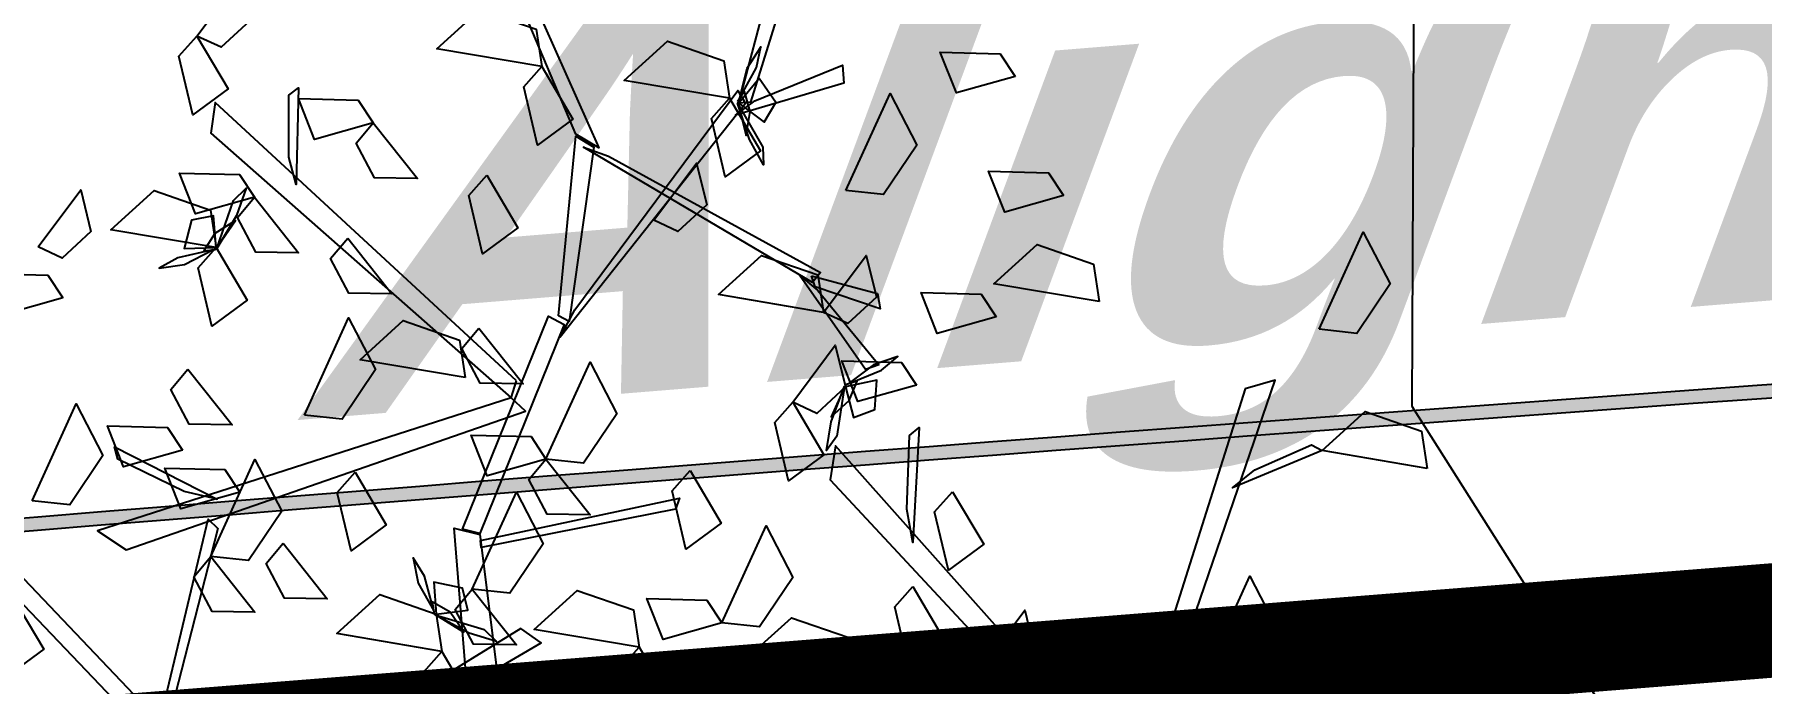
# Model space of a CAD drawing. Header units: metres. Extents: x 1851758 to 1852050, y 5187822 to 5188223.
# Drawn here: x 1851895.196 to 1851898.976, y 5187881.73 to 5187883.151 of the extents above; entities that cross this region are included whole.
import ezdxf
from ezdxf.enums import TextEntityAlignment as Align

# ---------------------------------------------------------------- set-up
doc = ezdxf.new("R2010")
doc.units = ezdxf.units.M
doc.header["$LTSCALE"] = 2.5
doc.linetypes.add('L18', pattern=[0.6, 0.4, -0.2])
for name, color, linetype, lineweight in [('PAR_ALIGNT', 1, 'L18', 30), ('PAR_ALIGNT_TXT', 1, 'CONTINUOUS', 15), ('PRO_PAR_DA', 1, 'CONTINUOUS', 35)]:
    doc.layers.add(name, color=color, linetype=linetype, lineweight=lineweight)
for name, color, linetype in [('PFM_VRD ET 2D', 7, 'CONTINUOUS'), ('PRO_VOI', 7, 'CONTINUOUS'), ('PRO_VOI_PLANCHETTES', 232, 'CONTINUOUS'), ('PRO_VOI_VEG', 81, 'CONTINUOUS')]:
    doc.layers.add(name, color=color, linetype=linetype)
doc.layers.add('PRO_PAR_CONT_DA', color=40, linetype='CONTINUOUS', plot=False)
doc.styles.add('ARIAL_IT_B', font='arialbd.ttf', dxfattribs={"width": 1.1, "oblique": 25.02})

# ---------------------------------------------------------------- blocks, each defined once
blk = doc.blocks.new('arbre4')
at = {"layer": 'PRO_VOI_VEG', "color": 42, "linetype": 'ByBlock', "lineweight": -2, "extrusion": (-8.90758e-09, -0.83205, 0.5547), "elevation": 0.6378, "flags": 128}
blk.add_lwpolyline([(0.6069, 6.6058), (0.1869, 8.8979), (0.2311, 8.8979), (0.7027, 6.4836), (0.6069, 6.6058)], close=True, dxfattribs=at)
at = {"layer": 'PRO_VOI_VEG', "linetype": 'ByBlock', "lineweight": -2, "extrusion": (0.632852, 0.167542, 0.755929), "flags": 128}
for points, elevation in [([(3.8316, 5.1072), (4.0046, 4.7647), (3.8179, 4.7892), (3.7501, 4.9976), (3.8316, 5.1072)], 5.8486), ([(3.1937, 5.5454), (3.3667, 5.2028), (3.18, 5.2274), (3.1122, 5.4358), (3.1937, 5.5454)], 4.8833), ([(2.4049, 2.8239), (2.5779, 2.4814), (2.3912, 2.5059), (2.3234, 2.7143), (2.4049, 2.8239)], 5.6831), ([(1.7768, 4.0294), (1.9498, 3.6869), (1.763, 3.7114), (1.6952, 3.9198), (1.7768, 4.0294)], 7.9396), ([(1.4518, 2.5915), (1.6248, 2.249), (1.438, 2.2735), (1.3702, 2.4819), (1.4518, 2.5915)], 5.8843), ([(0.0813, 2.9532), (0.2543, 2.6107), (0.0676, 2.6352), (-0.0002, 2.8436), (0.0813, 2.9532)], 6.9054)]:
    blk.add_lwpolyline(points, close=True, dxfattribs=dict(at, elevation=elevation))
at = {"layer": 'PRO_VOI_VEG', "linetype": 'ByBlock', "lineweight": -2, "extrusion": (-0.095442, 0.360509, 0.92786), "flags": 128}
for points, elevation in [([(-1.3472, -0.2407), (-0.9391, -0.4854), (-1.1742, -0.5916), (-1.3783, -0.4162), (-1.3472, -0.2407)], 7.9878), ([(-2.0753, -0.305), (-1.6673, -0.5497), (-1.9024, -0.6559), (-2.1064, -0.4805), (-2.0753, -0.305)], 6.745), ([(0.2617, 0.0112), (0.6698, -0.2336), (0.4347, -0.3398), (0.2306, -0.1643), (0.2617, 0.0112)], 7.8865), ([(-2.1517, 1.5734), (-1.7437, 1.3287), (-1.9788, 1.2225), (-2.1828, 1.3979), (-2.1517, 1.5734)], 8.679), ([(-3.3048, 1.1819), (-2.8967, 0.9372), (-3.1318, 0.831), (-3.3358, 1.0064), (-3.3048, 1.1819)], 6.7465), ([(-0.5771, 0.7835), (-0.1691, 0.5387), (-0.4041, 0.4325), (-0.6082, 0.608), (-0.5771, 0.7835)], 7.3946), ([(-4.4155, 3.0912), (-4.0075, 2.8464), (-4.2425, 2.7402), (-4.4466, 2.9157), (-4.4155, 3.0912)], 8.3666), ([(-0.0811, 2.3547), (0.3269, 2.11), (0.0919, 2.0038), (-0.1122, 2.1793), (-0.0811, 2.3547)], 8.365), ([(-0.902, 2.1407), (-0.4939, 1.896), (-0.729, 1.7898), (-0.933, 1.9652), (-0.902, 2.1407)], 7.1055), ([(-1.7462, 1.9018), (-1.3382, 1.6571), (-1.5732, 1.5509), (-1.7773, 1.7263), (-1.7462, 1.9018)], 5.3701)]:
    blk.add_lwpolyline(points, close=True, dxfattribs=dict(at, elevation=elevation))
at = {"layer": 'PRO_VOI_VEG', "linetype": 'ByBlock', "lineweight": -2, "extrusion": (0.843665, 0.223353, 0.488205), "flags": 128}
for points, elevation in [([(3.8316, 5.8437), (3.5692, 5.738), (3.5133, 6.1142), (3.7743, 6.0563), (3.8316, 5.8437)], 3.2325), ([(3.2022, 4.7049), (2.9398, 4.5992), (2.8839, 4.9754), (3.1448, 4.9175), (3.2022, 4.7049)], 4.1756), ([(2.7984, 4.9816), (2.5359, 4.8759), (2.48, 5.2521), (2.741, 5.1942), (2.7984, 4.9816)], 5.1647), ([(2.8346, 7.0183), (2.5721, 6.9125), (2.5162, 7.2887), (2.7772, 7.2309), (2.8346, 7.0183)], 5.0275), ([(2.9308, 6.5177), (2.6683, 6.412), (2.6124, 6.7881), (2.8734, 6.7303), (2.9308, 6.5177)], 3.3461), ([(1.4518, 4.4384), (1.1893, 4.3327), (1.1334, 4.7089), (1.3944, 4.651), (1.4518, 4.4384)], 4.6521), ([(1.8004, 7.5475), (1.5379, 7.4417), (1.4821, 7.8179), (1.743, 7.7601), (1.8004, 7.5475)], 4.2048), ([(1.3185, 6.8714), (1.056, 6.7657), (1.0001, 7.1419), (1.2611, 7.084), (1.3185, 6.8714)], 5.4133), ([(0.8487, 5.0602), (0.5862, 4.9545), (0.5303, 5.3307), (0.7913, 5.2728), (0.8487, 5.0602)], 5.6065), ([(1.7874, 5.7538), (1.525, 5.6481), (1.4691, 6.0243), (1.7301, 5.9664), (1.7874, 5.7538)], 1.3733), ([(0.5155, 5.4156), (0.253, 5.3098), (0.1971, 5.686), (0.4581, 5.6282), (0.5155, 5.4156)], 5.4586), ([(0.9347, 7.5005), (0.6722, 7.3948), (0.6163, 7.771), (0.8773, 7.7131), (0.9347, 7.5005)], 4.2887), ([(0.6636, 5.22), (0.4011, 5.1143), (0.3452, 5.4904), (0.6062, 5.4326), (0.6636, 5.22)], 3.9536)]:
    blk.add_lwpolyline(points, close=True, dxfattribs=dict(at, elevation=elevation))
at = {"layer": 'PRO_VOI_VEG', "color": 42, "linetype": 'ByBlock', "lineweight": -2, "extrusion": (2.18152e-08, -0.933257, 0.359211), "elevation": -1.1706, "flags": 128}
blk.add_lwpolyline([(1.3291, 5.8993), (1.4985, 7.2328), (1.5649, 7.1713), (1.3806, 5.8993), (1.3291, 5.8993)], close=True, dxfattribs=at)
at = {"layer": 'PRO_VOI_VEG', "color": 42, "linetype": 'ByBlock', "lineweight": -2, "extrusion": (8.93024e-09, -0.872729, 0.488205), "elevation": -0.2652, "flags": 128}
blk.add_lwpolyline([(-0.6532, 5.9487), (-0.6311, 6.5018), (-0.5869, 6.56), (-0.6311, 5.6965), (-0.6532, 5.9487)], close=True, dxfattribs=at)
at = {"layer": 'PRO_VOI_VEG', "color": 6, "linetype": 'ByBlock', "lineweight": -2, "extrusion": (0.848441, -0.507127, 0.151559), "elevation": 0.2619, "flags": 128}
blk.add_lwpolyline([(3.4551, 5.0929), (3.6122, 5.0468), (3.7025, 5.2026), (3.5906, 5.2852), (3.4551, 5.0929)], close=True, dxfattribs=at)
at = {"layer": 'PRO_VOI_VEG', "color": 42, "linetype": 'ByBlock', "lineweight": -2, "extrusion": (-3.5711e-09, -0.72424, 0.689548), "elevation": 1.1883, "flags": 128}
blk.add_lwpolyline([(0.2606, 4.2618), (-0.9553, 6.179), (-0.9848, 5.9864), (0.2311, 4.1567), (0.2606, 4.2618)], close=True, dxfattribs=at)
at = {"layer": 'PRO_VOI_VEG', "linetype": 'ByBlock', "lineweight": -2, "extrusion": (9.90254e-10, -0.872729, 0.488205), "flags": 128}
for points, elevation in [([(-0.2727, 8.6832), (-0.5352, 8.5775), (-0.5911, 8.9537), (-0.3301, 8.8958), (-0.2727, 8.6832)], 1.1275), ([(2.7134, 6.2146), (2.4509, 6.1089), (2.395, 6.4851), (2.656, 6.4272), (2.7134, 6.2146)], 0.3901), ([(2.0053, 5.8362), (1.7428, 5.7305), (1.6869, 6.1067), (1.9479, 6.0488), (2.0053, 5.8362)], 1.0664)]:
    blk.add_lwpolyline(points, close=True, dxfattribs=dict(at, elevation=elevation))
at = {"layer": 'PRO_VOI_VEG', "color": 42, "linetype": 'ByBlock', "lineweight": -2, "extrusion": (0.417587, -0.658071, 0.626549), "elevation": 1.647, "flags": 128}
blk.add_lwpolyline([(2.9051, 5.1849), (3.3051, 5.0154), (3.2631, 4.9096), (2.7996, 5.1878), (2.9051, 5.1849)], close=True, dxfattribs=at)
at = {"layer": 'PRO_VOI_VEG', "linetype": 'ByBlock', "lineweight": -2, "extrusion": (9.90252e-10, -0.872729, 0.488205), "flags": 128}
for points, elevation in [([(2.5448, 6.8717), (2.2823, 6.766), (2.2265, 7.1422), (2.4874, 7.0843), (2.5448, 6.8717)], 0.1427), ([(-0.818, 5.4705), (-1.0805, 5.3648), (-1.1363, 5.741), (-0.8754, 5.6831), (-0.818, 5.4705)], -0.3458), ([(2.3763, 6.3628), (2.1138, 6.2571), (2.0579, 6.6333), (2.3189, 6.5754), (2.3763, 6.3628)], 1.0524)]:
    blk.add_lwpolyline(points, close=True, dxfattribs=dict(at, elevation=elevation))
at = {"layer": 'PRO_VOI_VEG', "linetype": 'ByBlock', "lineweight": -2, "extrusion": (4.78407e-09, -0.654654, 0.755929), "elevation": 4.0136, "flags": 128}
blk.add_lwpolyline([(-0.2727, 7.782), (-0.0997, 7.4395), (-0.2864, 7.4641), (-0.3542, 7.6724), (-0.2727, 7.782)], close=True, dxfattribs=at)
at = {"layer": 'PRO_VOI_VEG', "color": 42, "linetype": 'ByBlock', "lineweight": -2, "extrusion": (-1.10197e-08, -0.72424, 0.689548), "elevation": 1.1883, "flags": 128}
blk.add_lwpolyline([(0.5406, 4.682), (1.3291, 5.9864), (1.3585, 5.8988), (0.4669, 4.5157), (0.5406, 4.682)], close=True, dxfattribs=at)
at = {"layer": 'PRO_VOI_VEG', "color": 6, "linetype": 'ByBlock', "lineweight": -2, "extrusion": (-0.993162, 3.93212e-10, 0.116747), "elevation": -0.72, "flags": 128}
blk.add_lwpolyline([(-3.219, 5.2186), (-3.0674, 5.444), (-3.1709, 5.6585), (-3.2597, 5.5045), (-3.219, 5.2186)], close=True, dxfattribs=at)
at = {"layer": 'PRO_VOI_VEG', "color": 6, "linetype": 'ByBlock', "lineweight": -2, "extrusion": (0.872729, -8.4033e-09, 0.488205), "elevation": 3.6425, "flags": 128}
blk.add_lwpolyline([(3.2116, 3.7891), (3.1192, 3.5749), (3.2005, 3.458), (3.3114, 3.5895), (3.2116, 3.7891)], close=True, dxfattribs=at)
at = {"layer": 'PRO_VOI_VEG', "color": 6, "linetype": 'ByBlock', "lineweight": -2, "extrusion": (0.922965, 0.347782, 0.164872), "elevation": 3.1795, "flags": 128}
blk.add_lwpolyline([(2.5387, 4.6383), (2.3167, 4.5314), (2.2462, 4.7107), (2.372, 4.7649), (2.5387, 4.6383)], close=True, dxfattribs=at)
at = {"layer": 'PRO_VOI_VEG', "linetype": 'ByBlock', "lineweight": -2, "extrusion": (0.372929, 2.33269e-10, 0.92786), "elevation": 7.1277, "flags": 128}
blk.add_lwpolyline([(2.7924, 0.9618), (3.2004, 0.7171), (2.9653, 0.6109), (2.7613, 0.7863), (2.7924, 0.9618)], close=True, dxfattribs=at)
at = {"layer": 'PRO_VOI_VEG', "color": 42, "linetype": 'ByBlock', "lineweight": -2, "extrusion": (1.11052e-08, -0.906135, 0.422988), "elevation": -0.3535, "flags": 128}
blk.add_lwpolyline([(0.4669, 4.7934), (0.6069, 6.6321), (0.6806, 6.5022), (0.5111, 4.7235), (0.4669, 4.7934)], close=True, dxfattribs=at)
at = {"layer": 'PRO_VOI_VEG', "color": 42, "linetype": 'ByBlock', "lineweight": -2, "extrusion": (-0.84411, -0.221664, 0.488205), "elevation": 1.5587, "flags": 128}
blk.add_lwpolyline([(-2.7387, 5.8313), (-1.9502, 7.277), (-1.9207, 7.1799), (-2.8124, 5.6469), (-2.7387, 5.8313)], close=True, dxfattribs=at)
at = {"layer": 'PRO_VOI_VEG', "color": 6, "linetype": 'ByBlock', "lineweight": -2, "extrusion": (-0.869679, 0.46527, 0.164872), "elevation": 3.364, "flags": 128}
blk.add_lwpolyline([(-1.9639, 6.8751), (-2.1859, 6.7682), (-2.2565, 6.9476), (-2.1306, 7.0017), (-1.9639, 6.8751)], close=True, dxfattribs=at)
at = {"layer": 'PRO_VOI_VEG', "linetype": 'ByBlock', "lineweight": -2, "extrusion": (-2.51655e-10, -0.654654, 0.755929), "elevation": 1.5354, "flags": 128}
blk.add_lwpolyline([(-0.818, 5.262), (-0.645, 4.9195), (-0.8317, 4.944), (-0.8995, 5.1524), (-0.818, 5.262)], close=True, dxfattribs=at)
at = {"layer": 'PRO_VOI_VEG', "color": 6, "linetype": 'ByBlock', "lineweight": -2, "extrusion": (-0.574935, 0.656587, 0.488205), "elevation": 5.9674, "flags": 128}
blk.add_lwpolyline([(-1.0677, 5.0513), (-1.1601, 4.8371), (-1.0788, 4.7203), (-0.9679, 4.8517), (-1.0677, 5.0513)], close=True, dxfattribs=at)
at = {"layer": 'PRO_VOI_VEG', "color": 6, "linetype": 'ByBlock', "lineweight": -2, "extrusion": (0.654273, -0.747193, 0.116747), "elevation": -1.8621, "flags": 128}
blk.add_lwpolyline([(1.0603, 7.6049), (1.2119, 7.8303), (1.1083, 8.0448), (1.0196, 7.8908), (1.0603, 7.6049)], close=True, dxfattribs=at)
at = {"layer": 'PRO_VOI_VEG', "linetype": 'ByBlock', "lineweight": -2, "extrusion": (9.90253e-10, -0.872729, 0.488205), "elevation": -1.1758, "flags": 128}
blk.add_lwpolyline([(-1.6888, 3.2268), (-1.9513, 3.1211), (-2.0072, 3.4973), (-1.7462, 3.4394), (-1.6888, 3.2268)], close=True, dxfattribs=at)
at = {"layer": 'PRO_VOI_VEG', "color": 6, "linetype": 'ByBlock', "lineweight": -2, "extrusion": (-0.177403, 0.972398, 0.151559), "elevation": 3.9697, "flags": 128}
blk.add_lwpolyline([(0.5067, 6.7871), (0.6639, 6.741), (0.7542, 6.8968), (0.6423, 6.9795), (0.5067, 6.7871)], close=True, dxfattribs=at)
at = {"layer": 'PRO_VOI_VEG', "linetype": 'ByBlock', "lineweight": -2, "extrusion": (1.09032e-10, -0.654654, 0.755929), "elevation": 2.4361, "flags": 128}
blk.add_lwpolyline([(-0.4253, 5.7626), (-0.2523, 5.4201), (-0.4391, 5.4446), (-0.5069, 5.653), (-0.4253, 5.7626)], close=True, dxfattribs=at)
at = {"layer": 'PRO_VOI_VEG', "color": 42, "linetype": 'ByBlock', "lineweight": -2, "extrusion": (-0.682446, -0.575232, 0.450971), "elevation": 0.7042, "flags": 128}
blk.add_lwpolyline([(-0.7719, 7.5011), (-0.3539, 7.4123), (-0.3803, 7.289), (-0.8761, 7.4795), (-0.7719, 7.5011)], close=True, dxfattribs=at)
at = {"layer": 'PRO_VOI_VEG', "color": 42, "linetype": 'ByBlock', "lineweight": -2, "extrusion": (-0.952135, -0.250031, 0.175849), "elevation": -0.8821, "flags": 128}
blk.add_lwpolyline([(-1.9502, 7.2915), (-1.7807, 8.7015), (-1.7144, 8.6364), (-1.8986, 7.2915), (-1.9502, 7.2915)], close=True, dxfattribs=at)
at = {"layer": 'PRO_VOI_VEG', "linetype": 'ByBlock', "lineweight": -2, "extrusion": (0.372929, -1.31216e-09, 0.92786), "flags": 128}
for points, elevation in [([(2.0191, -0.5888), (2.4272, -0.8335), (2.1921, -0.9397), (1.9881, -0.7643), (2.0191, -0.5888)], 8.6747), ([(1.4202, 3.7423), (1.8283, 3.4976), (1.5932, 3.3914), (1.3892, 3.5669), (1.4202, 3.7423)], 6.2666), ([(1.185, 2.3312), (1.5931, 2.0864), (1.358, 1.9802), (1.154, 2.1557), (1.185, 2.3312)], 5.7831)]:
    blk.add_lwpolyline(points, close=True, dxfattribs=dict(at, elevation=elevation))
at = {"layer": 'PRO_VOI_VEG', "linetype": 'ByBlock', "lineweight": -2, "extrusion": (0.372929, -8.74771e-10, 0.92786), "elevation": 7.2899, "flags": 128}
blk.add_lwpolyline([(2.0044, 3.6589), (2.4124, 3.4142), (2.1773, 3.308), (1.9733, 3.4834), (2.0044, 3.6589)], close=True, dxfattribs=at)
at = {"layer": 'PRO_VOI_VEG', "color": 42, "linetype": 'ByBlock', "lineweight": -2, "extrusion": (-2.05191e-09, -0.72424, 0.689548), "elevation": 1.1883, "flags": 128}
blk.add_lwpolyline([(-0.0268, 3.3513), (0.4227, 4.6557), (0.489, 4.5944), (0.0469, 3.3163), (-0.0268, 3.3513)], close=True, dxfattribs=at)
at = {"layer": 'PRO_VOI_VEG', "linetype": 'ByBlock', "lineweight": -2, "extrusion": (-2.51648e-10, -0.654654, 0.755929), "elevation": 2.7236, "flags": 128}
blk.add_lwpolyline([(0.1158, 5.4307), (0.2888, 5.0882), (0.102, 5.1127), (0.0343, 5.3211), (0.1158, 5.4307)], close=True, dxfattribs=at)
at = {"layer": 'PRO_VOI_VEG', "linetype": 'ByBlock', "lineweight": -2, "extrusion": (4.78408e-09, -0.654654, 0.755929), "elevation": 1.0417, "flags": 128}
blk.add_lwpolyline([(-1.1687, 3.8729), (-0.9957, 3.5304), (-1.1824, 3.5549), (-1.2502, 3.7633), (-1.1687, 3.8729)], close=True, dxfattribs=at)
at = {"layer": 'PRO_VOI_VEG', "linetype": 'ByBlock', "lineweight": -2, "extrusion": (0.372929, 1.77872e-09, 0.92786), "elevation": 3.9863, "flags": 128}
blk.add_lwpolyline([(1.7262, 3.6454), (2.1342, 3.4006), (1.8991, 3.2944), (1.6951, 3.4699), (1.7262, 3.6454)], close=True, dxfattribs=at)
at = {"layer": 'PRO_VOI_VEG', "linetype": 'ByBlock', "lineweight": -2, "extrusion": (0.372929, 1.77869e-09, 0.92786), "elevation": 4.4081, "flags": 128}
blk.add_lwpolyline([(1.7262, 1.3818), (2.1342, 1.1371), (1.8991, 1.0309), (1.6951, 1.2063), (1.7262, 1.3818)], close=True, dxfattribs=at)
at = {"layer": 'PRO_VOI_VEG', "color": 6, "linetype": 'ByBlock', "lineweight": -2, "extrusion": (0.345853, -0.925967, 0.151559), "elevation": -0.3148, "flags": 128}
blk.add_lwpolyline([(2.2813, 6.0427), (2.4384, 5.9966), (2.5287, 6.1524), (2.4168, 6.235), (2.2813, 6.0427)], close=True, dxfattribs=at)
at = {"layer": 'PRO_VOI_VEG', "color": 42, "linetype": 'ByBlock', "lineweight": -2, "extrusion": (0.512659, -0.256321, 0.819439), "flags": 128}
for points, elevation in [([(1.8973, 2.7608), (0.6814, 4.5457), (0.6519, 4.3664), (1.8678, 2.6629), (1.8973, 2.7608)], 2.7427), ([(-0.0474, 2.2601), (0.4021, 3.4745), (0.4684, 3.4174), (0.0263, 2.2275), (-0.0474, 2.2601)], 0.3479)]:
    blk.add_lwpolyline(points, close=True, dxfattribs=dict(at, elevation=elevation))
at = {"layer": 'PRO_VOI_VEG', "linetype": 'ByBlock', "lineweight": -2, "extrusion": (9.90251e-10, -0.872729, 0.488205), "flags": 128}
for points, elevation in [([(-1.2216, 5.9716), (-1.4841, 5.8659), (-1.54, 6.242), (-1.279, 6.1842), (-1.2216, 5.9716)], 1.1695), ([(0.3618, 6.0473), (0.0993, 5.9416), (0.0435, 6.3178), (0.3044, 6.2599), (0.3618, 6.0473)], 1.405)]:
    blk.add_lwpolyline(points, close=True, dxfattribs=dict(at, elevation=elevation))
at = {"layer": 'PRO_VOI_VEG', "color": 42, "linetype": 'ByBlock', "lineweight": -2, "extrusion": (0.700309, -0.350143, 0.622067), "elevation": 1.4587, "flags": 128}
blk.add_lwpolyline([(0.9835, 4.835), (1.0056, 5.3523), (1.0498, 5.4067), (1.0056, 4.5991), (0.9835, 4.835)], close=True, dxfattribs=at)
at = {"layer": 'PRO_VOI_VEG', "color": 6, "linetype": 'ByBlock', "lineweight": -2, "extrusion": (0.938016, -0.304866, 0.164872), "elevation": 1.9755, "flags": 128}
blk.add_lwpolyline([(2.3671, 5.7028), (2.1451, 5.5959), (2.0746, 5.7752), (2.2005, 5.8294), (2.3671, 5.7028)], close=True, dxfattribs=at)
at = {"layer": 'PRO_VOI_VEG', "color": 6, "linetype": 'ByBlock', "lineweight": -2, "extrusion": (-0.775617, 0.620313, 0.116747), "elevation": 0.5861, "flags": 128}
blk.add_lwpolyline([(-2.5778, 5.9223), (-2.4262, 6.1478), (-2.5297, 6.3622), (-2.6185, 6.2083), (-2.5778, 5.9223)], close=True, dxfattribs=at)
at = {"layer": 'PRO_VOI_VEG', "color": 6, "linetype": 'ByBlock', "lineweight": -2, "extrusion": (0.681565, -0.545093, 0.488205), "elevation": 2.9977, "flags": 128}
blk.add_lwpolyline([(2.5704, 5.1253), (2.478, 4.9111), (2.5593, 4.7943), (2.6702, 4.9257), (2.5704, 5.1253)], close=True, dxfattribs=at)
at = {"layer": 'PRO_VOI_VEG', "linetype": 'ByBlock', "lineweight": -2, "extrusion": (9.90146e-10, -0.872729, 0.488205), "elevation": 0.9939, "flags": 128}
blk.add_lwpolyline([(-0.9865, 5.2398), (-1.249, 5.1341), (-1.3049, 5.5103), (-1.0439, 5.4524), (-0.9865, 5.2398)], close=True, dxfattribs=at)
at = {"layer": 'PRO_VOI_VEG', "color": 42, "linetype": 'ByBlock', "lineweight": -2, "extrusion": (-0.662392, -0.292848, 0.689548), "elevation": 2.9811, "flags": 128}
blk.add_lwpolyline([(1.0027, 7.0133), (-0.2132, 8.9305), (-0.2426, 8.7379), (0.9732, 6.9083), (1.0027, 7.0133)], close=True, dxfattribs=at)
at = {"layer": 'PRO_VOI_VEG', "linetype": 'ByBlock', "lineweight": -2, "extrusion": (-2.5183e-10, -0.654654, 0.755929), "elevation": 2.3513, "flags": 128}
blk.add_lwpolyline([(0.3618, 4.3198), (0.5348, 3.9773), (0.3481, 4.0018), (0.2803, 4.2102), (0.3618, 4.3198)], close=True, dxfattribs=at)
at = {"layer": 'PRO_VOI_VEG', "color": 42, "linetype": 'ByBlock', "lineweight": -2, "extrusion": (-0.027137, -0.572523, 0.819439), "elevation": 5.6156, "flags": 128}
blk.add_lwpolyline([(2.7648, 4.287), (1.549, 6.0719), (1.5195, 5.8926), (2.7354, 4.1892), (2.7648, 4.287)], close=True, dxfattribs=at)
at = {"layer": 'PRO_VOI_VEG', "color": 42, "linetype": 'ByBlock', "lineweight": -2, "extrusion": (-0.03707, -0.782086, 0.622067), "elevation": 3.7773, "flags": 128}
blk.add_lwpolyline([(1.8511, 7.1169), (1.8732, 7.6341), (1.9174, 7.6886), (1.8732, 6.8809), (1.8511, 7.1169)], close=True, dxfattribs=at)
at = {"layer": 'PRO_VOI_VEG', "color": 42, "linetype": 'ByBlock', "lineweight": -2, "extrusion": (0.647784, -0.323881, 0.689548), "elevation": -0.1006, "flags": 128}
blk.add_lwpolyline([(0.0263, 2.1997), (0.9106, 2.3923), (0.8885, 2.3135), (0.0263, 2.1472), (0.0263, 2.1997)], close=True, dxfattribs=at)
at = {"layer": 'PRO_VOI_VEG', "color": 42, "linetype": 'ByBlock', "lineweight": -2, "extrusion": (-0.798201, -0.35289, 0.488205), "elevation": 0.7885, "flags": 128}
blk.add_lwpolyline([(0.089, 9.0592), (0.1111, 9.6122), (0.1553, 9.6704), (0.1111, 8.8069), (0.089, 9.0592)], close=True, dxfattribs=at)
at = {"layer": 'PRO_VOI_VEG', "linetype": 'ByBlock', "lineweight": -2, "extrusion": (-4.92655e-09, -0.654654, 0.755929), "elevation": 0.1278, "flags": 128}
blk.add_lwpolyline([(-0.8151, 2.0324), (-0.6421, 1.6899), (-0.8288, 1.7144), (-0.8966, 1.9228), (-0.8151, 2.0324)], close=True, dxfattribs=at)
at = {"layer": 'PRO_VOI_VEG', "color": 42, "linetype": 'ByBlock', "lineweight": -2, "extrusion": (0, -0.83205, 0.5547), "elevation": 0.6002, "flags": 128}
blk.add_lwpolyline([(-0.0637, 1.2825), (-0.0637, 3.5277), (0.0469, 3.4619), (0.0985, 1.2825), (-0.0637, 1.2825)], close=True, dxfattribs=at)
at = {"layer": 'PRO_VOI_VEG', "color": 42, "linetype": 'ByBlock', "lineweight": -2, "extrusion": (5.97316e-10, -0.83205, 0.5547), "elevation": 0.6002, "flags": 128}
blk.add_lwpolyline([(0.0469, 3.4149), (0.9311, 3.6216), (0.909, 3.537), (0.0469, 3.3586), (0.0469, 3.4149)], close=True, dxfattribs=at)
at = {"layer": 'PRO_VOI_VEG', "linetype": 'ByBlock', "lineweight": -2, "extrusion": (1.09194e-10, -0.654654, 0.755929), "elevation": 4.7259, "flags": 128}
blk.add_lwpolyline([(-1.1354, 5.9715), (-0.9624, 5.629), (-1.1491, 5.6536), (-1.2169, 5.8619), (-1.1354, 5.9715)], close=True, dxfattribs=at)
at = {"layer": 'PRO_VOI_VEG', "color": 6, "linetype": 'ByBlock', "lineweight": -2, "extrusion": (0.964416, 0.216638, 0.151559), "elevation": 1.3615, "flags": 128}
blk.add_lwpolyline([(1.1174, 8.4542), (1.2745, 8.4081), (1.3649, 8.5639), (1.2529, 8.6465), (1.1174, 8.4542)], close=True, dxfattribs=at)
at = {"layer": 'PRO_VOI_VEG', "linetype": 'ByBlock', "lineweight": -2, "extrusion": (0.372929, 2.33305e-10, 0.92786), "elevation": 5.0928, "flags": 128}
blk.add_lwpolyline([(0.9499, 0.8922), (1.358, 0.6474), (1.1229, 0.5412), (0.9189, 0.7167), (0.9499, 0.8922)], close=True, dxfattribs=at)
at = {"layer": 'PRO_VOI_VEG', "color": 6, "linetype": 'ByBlock', "lineweight": -2, "extrusion": (0.632764, 0.601054, 0.488205), "elevation": 4.7318, "flags": 128}
blk.add_lwpolyline([(0.9088, 7.1776), (0.8164, 6.9635), (0.8977, 6.8466), (1.0086, 6.9781), (0.9088, 7.1776)], close=True, dxfattribs=at)
at = {"layer": 'PRO_VOI_VEG', "color": 6, "linetype": 'ByBlock', "lineweight": -2, "extrusion": (-0.720083, -0.683996, 0.116747), "elevation": 0.3861, "flags": 128}
blk.add_lwpolyline([(-0.9162, 8.6017), (-0.7646, 8.8272), (-0.8681, 9.0416), (-0.9569, 8.8876), (-0.9162, 8.6017)], close=True, dxfattribs=at)
at = {"layer": 'PRO_VOI_VEG', "linetype": 'ByBlock', "lineweight": -2, "extrusion": (-2.51482e-10, -0.654654, 0.755929), "elevation": 1.6105, "flags": 128}
blk.add_lwpolyline([(-0.0063, 2.9624), (0.1667, 2.6198), (-0.0201, 2.6444), (-0.0878, 2.8528), (-0.0063, 2.9624)], close=True, dxfattribs=at)
at = {"layer": 'PRO_VOI_VEG', "color": 6, "linetype": 'ByBlock', "lineweight": -2, "extrusion": (0.429668, 0.887808, 0.164872), "elevation": 2.3045, "flags": 128}
blk.add_lwpolyline([(0.6319, 8.3221), (0.4099, 8.2152), (0.3393, 8.3945), (0.4652, 8.4487), (0.6319, 8.3221)], close=True, dxfattribs=at)
at = {"layer": 'PRO_VOI_VEG', "linetype": 'ByBlock', "lineweight": -2, "extrusion": (9.90148e-10, -0.872729, 0.488205), "elevation": 0.4911, "flags": 128}
blk.add_lwpolyline([(1.0715, 2.8236), (0.809, 2.7179), (0.7531, 3.0941), (1.0141, 3.0363), (1.0715, 2.8236)], close=True, dxfattribs=at)
at = {"layer": 'PRO_VOI_VEG', "color": 42, "linetype": 'ByBlock', "lineweight": -2, "extrusion": (-0.798146, 0.353014, 0.488205), "elevation": 2.2142, "flags": 128}
blk.add_lwpolyline([(0.2567, 1.5814), (-0.9591, 3.7063), (-0.9886, 3.4928), (0.2273, 1.465), (0.2567, 1.5814)], close=True, dxfattribs=at)
at = {"layer": 'PRO_VOI_VEG', "linetype": 'ByBlock', "lineweight": -2, "extrusion": (0.372929, 2.33266e-10, 0.92786), "elevation": 8.7223, "flags": 128}
blk.add_lwpolyline([(0.5584, 0.0949), (0.9665, -0.1498), (0.7314, -0.256), (0.5273, -0.0805), (0.5584, 0.0949)], close=True, dxfattribs=at)

msp = doc.modelspace()

# ---------------------------------------------------------------- hatches: boundary and pattern name
at = {"layer": 'PRO_VOI_PLANCHETTES'}
h = msp.add_hatch(color=256, dxfattribs=at)
h.dxf.hatch_style = 1
edge = h.paths.add_edge_path()
edge.add_arc((1851926.4252, 5187498.2076), 386.6253, 94.068008, 99.380647, ccw=False)
edge.add_line((1851898.9978, 5187883.8588), (1851897.6403, 5187902.7554))
edge.add_line((1851897.6403, 5187902.7554), (1851897.6702, 5187902.7575))
edge.add_line((1851897.6702, 5187902.7575), (1851899.0298, 5187883.831))
edge.add_line((1851899.0298, 5187883.831), (1851899.001, 5187883.8289))
edge.add_arc((1851926.4252, 5187498.2076), 386.5953, 94.067849, 99.380857)
edge.add_line((1851863.4115, 5187879.6328), (1851863.408, 5187879.6626))
h = msp.add_hatch(color=256, dxfattribs=at)
h.dxf.hatch_style = 1
edge = h.paths.add_edge_path()
edge.add_arc((1851926.4252, 5187498.2076), 385.1553, 94.067373, 99.391014, ccw=False)
edge.add_line((1851899.1063, 5187882.3928), (1851938.5438, 5187885.1975))
edge.add_line((1851938.5438, 5187885.1975), (1851938.7524, 5187882.2942))
edge.add_line((1851938.7524, 5187882.2942), (1851938.7225, 5187882.2918))
edge.add_line((1851938.7225, 5187882.2918), (1851938.5161, 5187885.1654))
edge.add_line((1851938.5161, 5187885.1654), (1851899.1052, 5187882.3626))
edge.add_arc((1851926.4252, 5187498.2076), 385.1253, 94.067849, 99.391226)
edge.add_line((1851863.5824, 5187878.1711), (1851863.5789, 5187878.2009))

# ---------------------------------------------------------------- linework, layer by layer
at = {"layer": 'PAR_ALIGNT', "ltscale": 2.5, "const_width": 0.25, "flags": 128}
msp.add_lwpolyline([(1851863.4796, 5187879.0507), (1851981.3715, 5187888.4018)], dxfattribs=at)
msp.add_lwpolyline([(1851863.4796, 5187879.0507), (1851981.3715, 5187888.4018)], dxfattribs=at)
at = {"layer": 'PFM_VRD ET 2D', "flags": 128}
msp.add_lwpolyline([(1851898.1246, 5187896.3788), (1851898.2552, 5187892.2153), (1851898.2102, 5187882.3372), (1851898.7751, 5187881.4459), (1851898.8242, 5187880.3831), (1851898.9073, 5187879.8458), (1851899.0235, 5187879.6281), (1851899.3298, 5187879.0787), (1851899.3415, 5187879.0739), (1851899.3416, 5187879.0729), (1851899.3397, 5187879.0728), (1851899.3259, 5187879.0548), (1851899.3085, 5187879.0274), (1851899.3006, 5187878.9202), (1851899.3556, 5187878.9025), (1851904.8947, 5187879.351), (1851904.9036, 5187879.3517), (1851910.7351, 5187879.8251)], dxfattribs=at)
at = {"layer": 'PRO_PAR_CONT_DA', "flags": 128}
msp.add_lwpolyline([(1851940.223, 5187919.3492), (1851911.8795, 5187917.3131), (1851912.1661, 5187913.3233), (1851908.6751, 5187913.0726), (1851908.3885, 5187917.0623), (1851884.7038, 5187915.3608), (1851885.4031, 5187905.6262), (1851885.6711, 5187901.8955), (1851897.6403, 5187902.7554), (1851898.8308, 5187886.1831), (1851862.9456, 5187883.6194), (1851863.4796, 5187879.0507), (1851981.3715, 5187888.4018)], dxfattribs=at)
msp.add_lwpolyline([(1851863.5824, 5187878.1707), (1851981.4866, 5187886.528), (1851981.3715, 5187888.4018), (1851863.4796, 5187879.0507)], close=True, dxfattribs=at)
at = {"layer": 'PRO_PAR_DA', "flags": 128}
msp.add_lwpolyline([(1851863.4796, 5187879.0507), (1851981.3715, 5187888.4018)], dxfattribs=at)
at = {"layer": 'PRO_VOI', "color": 34, "flags": 128}
msp.add_lwpolyline([(1851898.1914, 5187884.6027, 0.030026), (1851863.484, 5187879.6752)], format="xyb", dxfattribs=at)
at = {"layer": 'PRO_VOI_PLANCHETTES', "flags": 128}
for points in [[(1851863.408, 5187879.6626, -0.023185), (1851898.9978, 5187883.8588), (1851897.6403, 5187902.7554), (1851897.6702, 5187902.7575), (1851899.0298, 5187883.831), (1851899.001, 5187883.8289, 0.023187), (1851863.4115, 5187879.6328)], [(1851863.5789, 5187878.2009, -0.023233), (1851899.1063, 5187882.3928), (1851938.5438, 5187885.1975), (1851938.7524, 5187882.2942), (1851938.7225, 5187882.2918), (1851938.5161, 5187885.1654), (1851899.1052, 5187882.3626, 0.023232), (1851863.5824, 5187878.1711)]]:
    msp.add_lwpolyline(points, format="xyb", close=True, dxfattribs=at)

# ---------------------------------------------------------------- block references
at = {"layer": 'PRO_VOI_VEG', "xscale": 0.5, "yscale": 0.5, "zscale": 0.5, "rotation": 4.640794973699927}
msp.add_blockref('arbre4', (1851896.2047, 5187881.3462), dxfattribs=at)

# ---------------------------------------------------------------- texts
at = {"layer": 'PAR_ALIGNT_TXT', "style": 'ARIAL_IT_B', "oblique": 25.02, "width": 1.1}
msp.add_text('Alignement validé par la mairie de TRAMOYES le 07/04/2016', height=0.875, rotation=4.6408, dxfattribs=at).set_placement((1851914.8145, 5187884.1853), align=Align.MIDDLE)

doc.saveas('drawing.dxf')
